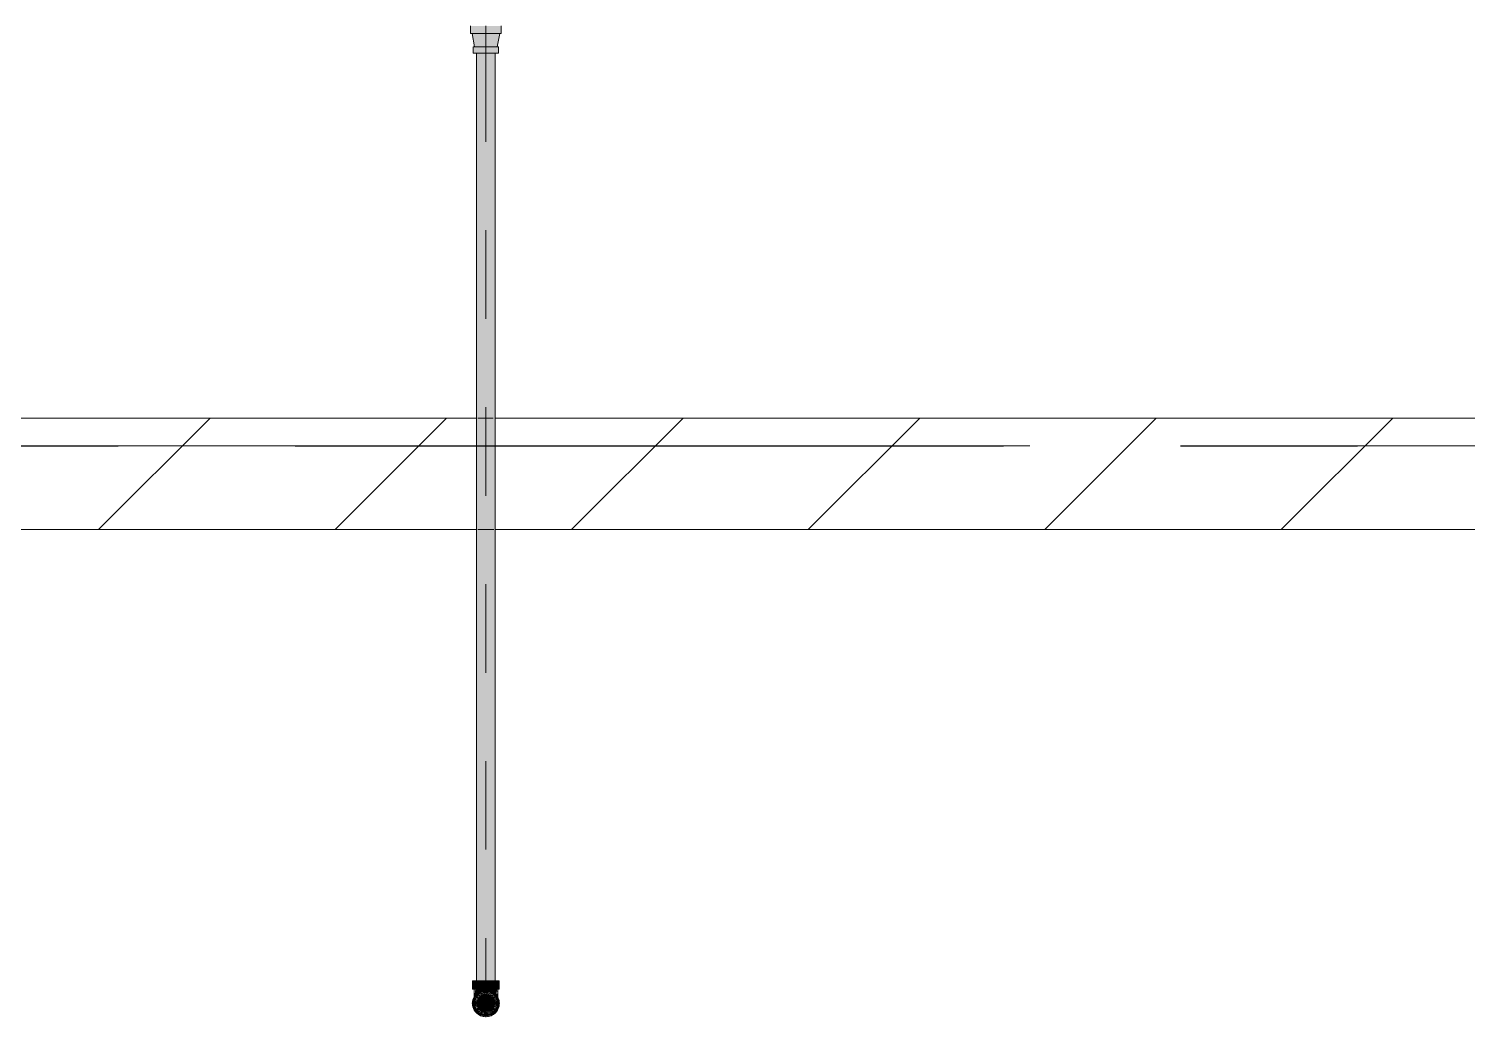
# Model space of a CAD drawing. Header units: millimetres. Extents: x -4000 to 187956, y -58990 to 162485.
# Drawn here: x 80930 to 83510, y 126425 to 128198 of the extents above; entities that cross this region are included whole.
import ezdxf

# ---------------------------------------------------------------- set-up
doc = ezdxf.new("R2010")
doc.units = ezdxf.units.MM
for name, pattern in [('Dash 1_16_', [317.5, 158.75, -158.75]), ('Grid Line', [2222.5, 1270, -317.5, 317.5, -317.5]), ('Grid Line 12_5mm', [2150, 1250, -300, 300, -300])]:
    doc.linetypes.add(name, pattern=pattern)
for name, color, linetype, lineweight in [('A-WALL', 113, 'Continuous', 13), ('A-WALL-PATT', 111, 'Continuous', 13), ('F-SPRN', 3, 'Continuous', 9), ('P-PIPE', 3, 'Continuous', 9), ('P-PIPE-CNTR', 3, 'Continuous', 9), ('S-GRID', 1, 'Continuous', 30)]:
    doc.layers.add(name, color=color, linetype=linetype, lineweight=lineweight)

# ---------------------------------------------------------------- blocks, each defined once
blk = doc.blocks.new('CMF2_NHAXUONG_A_rvt-1-FFS - TANG 1')
at = {"layer": 'A-WALL-PATT', "lineweight": 9}
h = blk.add_hatch(dxfattribs=at)
h.set_pattern_fill('FP_12', color=250, style=0, pattern_type=2)
h.set_pattern_definition([(45, (0, 0), (-212.13203, 212.13203), [])])
h.paths.add_polyline_path([(68581, 127300.1), (97082.8, 127300.1), (97082.8, 127500.1), (67049.8, 127500.1), (67049.8, 127300.1)])
h.paths.add_polyline_path([(43638.6, 127300.1), (63049.8, 127300.1), (63049.8, 127500.1), (43549.8, 127500.1), (43549.8, 127300.1)])
at = {"layer": 'A-WALL', "color": 50, "lineweight": 15}
for p, q in [((81733.5, 127500.1), (79266.5, 127500.1)), ((84233.5, 127500.1), (81766.5, 127500.1)), ((79266.7, 127300.1), (81733.3, 127300.1)), ((81766.7, 127300.1), (84233.3, 127300.1))]:
    blk.add_line(p, q, dxfattribs=at)
at = {"layer": 'A-WALL', "color": 35, "lineweight": 15}
for p, q in [((81733.5, 127500.1), (79266.5, 127500.1)), ((84233.5, 127500.1), (81766.5, 127500.1)), ((79266.7, 127300.1), (81733.3, 127300.1)), ((81766.7, 127300.1), (84233.3, 127300.1))]:
    blk.add_line(p, q, dxfattribs=at)
at = {"layer": 'A-WALL', "color": 14, "lineweight": 15}
for p, q in [((81737.1, 127500.1), (81735.5, 127500.1)), ((81763.4, 127500.1), (81738.2, 127500.1)), ((81735.5, 127300.1), (81764.5, 127300.1))]:
    blk.add_line(p, q, dxfattribs=at)
at = {"layer": 'A-WALL', "color": 15, "lineweight": 15}
for p, q in [((81737.1, 127500.1), (81735.5, 127500.1)), ((81763.4, 127500.1), (81738.2, 127500.1)), ((81735.5, 127300.1), (81764.5, 127300.1))]:
    blk.add_line(p, q, dxfattribs=at)
at = {"layer": 'S-GRID', "linetype": 'Grid Line 12_5mm', "lineweight": 9}
blk.add_line((-824.3, 127450), (183641.1, 127450), dxfattribs=at)
blk = doc.blocks.new('Sprinkler_Up - DN20-V252-FFS - TANG 1')
at = {"layer": 'F-SPRN', "transparency": 33554534}
for points in [[(13.5, 0), (22.2, 0), (18, 13.1), (6.9, 21.2), (-6.9, 21.2), (-18.4, 11.9), (-22.2, 0), (-3.9, 0.7), (-1.7, 2.9), (-1.2, 3.5), (-0.6, 4), (0.6, 4), (1.2, 3.5), (1.7, 2.9), (4.6, 0)], [(0, -21.2), (6.9, -21.2), (18, -13.1), (22.2, 0), (3.9, -0.7), (1.7, -2.9), (1.2, -3.5), (0.6, -4), (-0.6, -4), (-1.2, -3.5), (-1.7, -2.9), (-4.6, 0), (-22.2, 0), (-18, -13.1), (-6.9, -21.2)], [(0, -16.7), (4.3, -16.1), (11.8, -11.8), (16.1, -4.3), (16.1, 4.3), (10.9, 12.5), (8.3, 14.4), (0, 16.7), (-4.3, 16.1), (-11.8, 11.8), (-16.1, 4.3), (-16.1, -4.3), (-11.8, -11.8), (-8.3, -14.4)], [(0, -15.6), (7.8, -13.5), (13.5, -7.8), (15.1, -4), (15.1, 4), (13.5, 7.8), (7.8, 13.5), (0, 15.6), (-9.9, 11.9), (-11, 11), (-15.1, 4), (-15.1, -4), (-11, -11), (-7.8, -13.5)], [(-10.9, -5.5), (-10.9, 5.4), (-14.5, 5.4), (-14.5, -5.5)], [(-7.7, -5.5), (-7.7, 5.4), (-10.9, 5.4), (-10.9, -5.5)], [(0, -5.5), (0, 5.4), (-7.7, 5.4), (-7.7, -5.5)], [(0, 0), (5.7, 0), (2.9, 4.9), (-2.9, 4.9), (-5.7, 0)], [(-2.9, -4.9), (2.9, -4.9), (5.7, 0), (-5.7, 0)], [(0, 0), (4.6, 0), (0, 4.6), (-4.6, 0)], [(0, -4.6), (4.6, 0), (-4.6, 0)], [(0, -2.6), (1.3, 0), (-1.8, 0)], [(-1.3, 0), (1.8, 0), (0, 2.6)], [(7.7, -5.5), (7.7, 5.4), (0, 5.4), (0, -5.5)], [(10.9, -5.5), (10.9, 5.4), (7.7, 5.4), (7.7, -5.5)], [(14.5, -5.5), (14.5, 5.4), (10.9, 5.4), (10.9, -5.5)]]:
    blk.add_hatch(color=1, dxfattribs=at).paths.add_polyline_path(points)
at = {"layer": 'F-SPRN', "color": 1}
for p, q in [((-11.5, 5.4), (-14.5, 5.4)), ((-14.5, 5.4), (-11.3, 5.4)), ((-14.5, 5.4), (-14.5, 3.7)), ((-14.5, 3.3), (-14.5, 0)), ((-11.5, 5.4), (-11.5, 4)), ((-10.9, 1.9), (-10.9, 3.6)), ((-10.8, 5.4), (-8, 5.4)), ((-8.1, 5.4), (-10.8, 5.4)), ((-8.1, 5.4), (-8.1, 2.8)), ((-8.1, 2.5), (-8.1, 0.7)), ((-7.7, 4.8), (-7.7, 2.7)), ((-7.7, 4.8), (-7.7, 2.7)), ((-7.7, 2.1), (-7.7, 0.5)), ((-7.7, 2.1), (-7.7, 0.5)), ((-6.7, 5.4), (-4.7, 5.4)), ((-5.8, 3.8), (-5.8, 2.2)), ((-2.1, 0), (-2.1, 0)), ((-2.1, 0), (-2.1, -0.1)), ((0, 2.1), (-0.1, 2.1)), ((2.1, 0), (2.1, 0.1)), ((2.1, 0), (2.1, 0)), ((4.7, 5.4), (6.5, 5.4)), ((7.7, 5.4), (10.8, 5.4)), ((7.7, 5.2), (7.7, 2.7)), ((7.7, 5.2), (7.7, 2.7)), ((7.7, 2.3), (7.7, 0.5)), ((7.7, 2.3), (7.7, 0.5)), ((10.8, 5.4), (8.1, 5.4)), ((8.1, 5.4), (8.1, 2.8)), ((8.1, 2.5), (8.1, 0.4)), ((10.9, 5.4), (14.5, 5.4)), ((10.9, 3.6), (10.9, 0.2)), ((14.5, 5.4), (11.5, 5.4)), ((11.5, 5.4), (11.5, 4)), ((11.5, 3), (11.5, 0.2)), ((14.5, 5.4), (14.5, -5.5)), ((-14.5, -1.3), (-14.5, -3.7)), ((-11.1, -5.5), (-14.5, -5.5)), ((-14.5, -5.5), (-11.5, -5.5)), ((-10.9, -2.6), (-10.9, -1.3)), ((-10.8, -5.5), (-8.1, -5.5)), ((-7.8, -5.5), (-10.8, -5.5)), ((-8.1, -4.2), (-8.1, -5.5)), ((-7.7, -2.7), (-7.7, -4)), ((-7.7, -2.7), (-7.7, -4)), ((-7, -5.5), (-5.8, -5.5)), ((-4.8, -5.5), (-7, -5.5)), ((-5.8, -2.3), (-5.8, -3.8)), ((-2.1, -0.3), (-2, -0.4)), ((-2, -0.4), (-2, -0.5)), ((-2, -0.5), (-2, -0.6)), ((-2, -0.6), (-2, -0.7)), ((-2, -0.7), (-1.9, -0.7)), ((-1.9, -0.7), (-1.9, -0.8)), ((-1.9, -0.8), (-1.9, -0.9)), ((-1.9, -0.9), (-1.8, -1)), ((-1.8, -1), (-1.8, -1.1)), ((-1.8, -1), (-1.8, -1)), ((-1.8, -1.1), (-1.7, -1.2)), ((-1.7, -1.2), (-1.6, -1.3)), ((-1.7, -1.2), (-1.7, -1.2)), ((-1.6, -1.3), (-1.6, -1.4)), ((-1.6, -1.4), (-1.5, -1.4)), ((-1.5, -1.4), (-1.4, -1.5)), ((-1.4, -1.5), (-1.3, -1.6)), ((-1.4, -1.5), (-1.4, -1.5)), ((-1.3, -1.6), (-1.3, -1.7)), ((-1.3, -1.7), (-1.2, -1.7)), ((-1.2, -1.7), (-1.1, -1.7)), ((-1.1, -1.7), (-1.1, -1.8)), ((-1.1, -1.8), (-1, -1.8)), ((-1, -1.8), (-0.9, -1.9)), ((-0.9, -1.9), (-0.8, -1.9)), ((-0.8, -1.9), (-0.7, -2)), ((-0.8, -1.9), (-0.8, -1.9)), ((-0.7, -2), (-0.6, -2)), ((-0.6, -2), (-0.5, -2)), ((-0.5, -2), (-0.4, -2)), ((-0.4, -2), (-0.3, -2.1)), ((-0.4, -2), (-0.4, -2)), ((-0.3, -2.1), (-0.2, -2.1)), ((-0.2, -2.1), (-0.1, -2.1)), ((-0.1, -2.1), (0, -2.1)), ((0, -2.1), (0.1, -2.1)), ((0.1, -2.1), (0.2, -2.1)), ((0.1, -2.1), (0.1, -2.1)), ((0.2, -2.1), (0.3, -2.1)), ((0.3, -2.1), (0.4, -2)), ((0.4, -2), (0.5, -2)), ((0.5, -2), (0.6, -2)), ((0.6, -2), (0.7, -2)), ((0.6, -2), (0.6, -2)), ((0.7, -2), (0.8, -1.9)), ((0.8, -1.9), (0.9, -1.9)), ((0.9, -1.9), (1, -1.8)), ((0.9, -1.9), (0.9, -1.9)), ((1, -1.8), (1.1, -1.8)), ((1.1, -1.8), (1.2, -1.7)), ((1.2, -1.7), (1.3, -1.6)), ((1.2, -1.7), (1.2, -1.7)), ((1.3, -1.6), (1.4, -1.6)), ((1.4, -1.5), (1.5, -1.5)), ((1.4, -1.6), (1.4, -1.5)), ((1.5, -1.4), (1.6, -1.3)), ((1.5, -1.5), (1.5, -1.4)), ((1.6, -1.3), (1.7, -1.2)), ((1.6, -1.3), (1.6, -1.3)), ((1.7, -1.1), (1.8, -1.1)), ((1.7, -1.2), (1.7, -1.1)), ((1.8, -1), (1.9, -0.9)), ((1.8, -1.1), (1.8, -1)), ((1.9, -0.8), (2, -0.7)), ((1.9, -0.8), (1.9, -0.8)), ((1.9, -0.9), (1.9, -0.8)), ((2, -0.4), (2.1, -0.3)), ((2, -0.5), (2, -0.4)), ((2, -0.5), (2, -0.5)), ((2, -0.6), (2, -0.5)), ((2, -0.7), (2, -0.6)), ((2.1, -0.1), (2.1, 0)), ((2.1, -0.2), (2.1, -0.1)), ((2.1, -0.3), (2.1, -0.2)), ((7, -5.5), (4.8, -5.5)), ((5.8, -2.2), (5.8, -3.8)), ((5.8, -5.5), (7, -5.5)), ((7.7, -0.5), (7.7, -2.3)), ((7.7, -0.5), (7.7, -2.3)), ((7.7, -2.7), (7.7, -5.4)), ((7.7, -2.7), (7.7, -5.4)), ((10.8, -5.5), (7.7, -5.5)), ((8.1, -0.4), (8.1, -2.5)), ((8.1, -2.8), (8.1, -5.5)), ((8.1, -5.5), (10.8, -5.5)), ((10.9, -0.2), (10.9, -3.6)), ((14.5, -5.5), (10.9, -5.5)), ((11.5, -0.2), (11.5, -3)), ((11.5, -4), (11.5, -5.5)), ((11.5, -5.5), (14.5, -5.5))]:
    blk.add_line(p, q, dxfattribs=at)
at = {"layer": 'F-SPRN', "color": 1, "flags": 128}
for points in [[(-0.6, 2), (-0.7, 2), (-0.8, 1.9), (-0.9, 1.9), (-0.9, 1.9), (-1, 1.8), (-1.1, 1.8), (-1.2, 1.7), (-1.2, 1.7), (-1.3, 1.6), (-1.4, 1.6), (-1.4, 1.5), (-1.5, 1.5), (-1.5, 1.4), (-1.6, 1.3), (-1.6, 1.3), (-1.7, 1.2), (-1.7, 1.1), (-1.8, 1.1), (-1.8, 1), (-1.9, 0.9), (-1.9, 0.8), (-1.9, 0.8), (-2, 0.7), (-2, 0.6), (-2, 0.5), (-2, 0.5), (-2, 0.4), (-2.1, 0.3), (-2.1, 0.2), (-2.1, 0.1), (-2.1, 0)], [(-0.5, 2), (-0.6, 2), (-0.6, 2)], [(-0.1, 2.1), (-0.1, 2.1), (-0.2, 2.1), (-0.3, 2.1), (-0.4, 2), (-0.5, 2)], [(2.1, 0.1), (2.1, 0.2), (2.1, 0.2), (2.1, 0.3), (2, 0.4), (2, 0.5), (2, 0.6), (2, 0.7), (1.9, 0.7), (1.9, 0.8), (1.9, 0.9), (1.8, 1), (1.8, 1), (1.8, 1.1), (1.7, 1.2), (1.7, 1.2), (1.6, 1.3), (1.6, 1.4), (1.5, 1.4), (1.4, 1.5), (1.4, 1.5), (1.3, 1.6), (1.3, 1.7), (1.2, 1.7), (1.1, 1.7), (1.1, 1.8), (1, 1.8), (0.9, 1.9), (0.8, 1.9), (0.8, 1.9), (0.7, 2), (0.6, 2), (0.5, 2), (0.4, 2), (0.4, 2), (0.3, 2.1), (0.2, 2.1), (0.1, 2.1), (0, 2.1)], [(-2.1, -0.1), (-2.1, -0.2), (-2.1, -0.2), (-2.1, -0.3)]]:
    blk.add_lwpolyline(points, dxfattribs=at)
at = {"layer": 'F-SPRN', "color": 1}
for radius, start, end in [(22.2, 360, 180), (21.9, 165.6773, 179.2615), (21.9, 146.7912, 164.8151), (21.9, 144, 146.7912), (21.9, 126.6942, 143.2701), (16.7, 167.6802, 180), (16.7, 167.6802, 180), (16.7, 155.3879, 164.9693), (16.7, 155.3879, 164.9693), (15.6, 166.4265, 180), (15.6, 166.4265, 180), (15.6, 150.9409, 165), (15.6, 159.6139, 165), (16.7, 136.7213, 149.931), (16.7, 136.7213, 149.931), (15.6, 150.9409, 156.3845), (15.6, 138.4214, 150), (15.6, 138.4214, 150), (21.9, 108.2621, 125.7507), (16.7, 134.4938, 135), (16.7, 134.4938, 135), (15.6, 129.9005, 135), (15.6, 129.9005, 135), (16.7, 121.4181, 130.5751), (16.7, 121.4181, 130.5751), (15.6, 120.5262, 126.205), (15.6, 120.5262, 126.205), (16.7, 106.5995, 120), (16.7, 106.5995, 120), (15.6, 114.4363, 119.9813), (15.6, 114.4363, 119.9813), (21.9, 99.348, 107.901), (4.63, 155.7832, 180), (4.63, 155.7832, 180), (16.7, 96.4143, 105), (16.7, 96.4143, 105), (4.63, 109.0192, 138.2703), (4.63, 109.0192, 138.2703), (21.9, 90.145, 98.8503), (15.6, 95.5762, 100.6843), (15.6, 95.5762, 100.6843), (2.56, 109.0192, 168.8278), (2.56, 109.0192, 168.8278), (2.04, 109.0192, 180), (16.7, 83.0684, 90), (16.7, 83.0684, 90), (4.63, 17.9592, 90), (4.63, 17.9592, 90), (3.81, 57.0577, 90), (2.56, 14.5599, 90), (2.56, 14.5599, 90), (2.04, 10.4703, 90), (21.9, 72.5583, 89.4624), (15.6, 75.573, 80.5892), (15.6, 75.573, 80.5892), (3.81, 16.1605, 43.8358), (15.6, 67.5614, 74.5481), (15.6, 67.5614, 74.5481), (16.7, 60, 75), (16.7, 60, 75), (15.6, 60.0187, 65.5637), (15.6, 60.0187, 65.5637), (21.9, 54.2493, 71.7379), (15.6, 53.795, 60), (15.6, 53.795, 60), (16.7, 49.4249, 58.5819), (16.7, 49.4249, 58.5819), (15.6, 45, 50.0995), (15.6, 45, 50.0995), (16.7, 45.5062, 48.9777), (16.7, 45.5062, 48.9777), (16.7, 45, 45.5062), (16.7, 45, 45.5062), (15.6, 30, 41.5786), (15.6, 30, 41.5786), (16.7, 30, 43.2787), (16.7, 30, 43.2787), (21.9, 36.7299, 53.3058), (15.6, 23.6155, 29.5646), (15.6, 15, 29.5646), (15.6, 15, 20.3861), (16.7, 15, 24.6121), (16.7, 15, 24.6121), (15.6, 360, 13.6618), (15.6, 0, 13.6618), (16.7, 360, 12.3198), (16.7, 0, 12.3198), (21.9, 33.2088, 36), (21.9, 15.1849, 33.2088), (21.9, 0.7385, 14.3227), (22.2, 180, 360), (21.9, 180.7385, 194.3227), (21.9, 195.1849, 215.2302), (21.9, 216.7299, 233.3058), (16.7, 180, 192.3198), (16.7, 180, 192.3198), (16.7, 195.0307, 204.6121), (16.7, 195.0307, 204.6121), (15.6, 181.9082, 193.6618), (15.6, 181.9082, 193.6618), (15.6, 197.3339, 209.5646), (15.6, 197.3339, 209.5646), (16.7, 210.069, 223.2787), (16.7, 210.069, 223.2787), (15.6, 212.5472, 221.5786), (15.6, 212.5472, 221.5786), (21.9, 234.2493, 251.7379), (16.7, 229.4249, 238.5819), (16.7, 229.4249, 238.5819), (15.6, 233.795, 240), (15.6, 233.795, 240), (16.7, 240, 255), (16.7, 240, 255), (15.6, 240.0187, 254.5481), (15.6, 240.0187, 254.5481), (21.9, 252.5583, 269.4624), (4.63, 197.9592, 0), (4.63, 197.9592, 270), (15.6, 255, 267.64), (15.6, 255, 267.64), (3.81, 196.1605, 360), (2.56, 191.1677, 270), (2.56, 191.1677, 270), (2.04, 190.4703, 270), (16.7, 263.0684, 270), (16.7, 263.0684, 270), (4.63, 270, 360), (2.04, 270, 0), (2.56, 270, 0), (2.56, 270, 360), (21.9, 270.145, 278.8503), (15.6, 275.5762, 280.6843), (15.6, 275.5762, 280.6843), (16.7, 276.4143, 285), (16.7, 276.4143, 285), (21.9, 279.348, 287.901), (16.7, 286.5995, 300), (16.7, 286.5995, 300), (15.6, 294.4363, 299.9813), (15.6, 294.4363, 299.9813), (21.9, 288.2621, 305.7507), (15.6, 300, 313.2078), (15.6, 300, 313.2078), (16.7, 301.4181, 310.5751), (16.7, 301.4181, 310.5751), (15.6, 318.4214, 330), (15.6, 318.4214, 330), (16.7, 316.7213, 330), (16.7, 316.7213, 330), (21.9, 306.6942, 323.2701), (15.6, 330.4354, 345), (15.6, 330.4354, 336.3845), (15.6, 339.6139, 345), (15.6, 346.3382, 360), (15.6, 346.3382, 360), (16.7, 335.3879, 345), (16.7, 335.3879, 345), (16.7, 347.6802, 360), (16.7, 347.6802, 360), (21.9, 324.7698, 344.8151), (21.9, 345.6773, 359.2615)]:
    blk.add_arc((0, 0), radius, start, end, dxfattribs=at)
blk = doc.blocks.new('Steel_Transition_Threaded_HoaPhat - Standard-V253-FFS - TANG 1')
at = {"layer": 'P-PIPE', "lineweight": 13, "transparency": 33554534}
h = blk.add_hatch(color=1, dxfattribs=at)
h.paths.add_polyline_path([(81750, 126427.6), (81755.8, 126428.4), (81761.3, 126430.6), (81765.9, 126434.2), (81769.5, 126438.8), (81771.7, 126444.3), (81772.5, 126450.1), (81771.7, 126455.9), (81769, 126462), (81765.9, 126466), (81760.9, 126469.7), (81755.8, 126471.8), (81750, 126472.6), (81744.2, 126471.8), (81738.8, 126469.6), (81734.1, 126466), (81730.5, 126461.3), (81728.3, 126455.9), (81727.5, 126450.1), (81728.3, 126444.3), (81730.5, 126438.8), (81734.1, 126434.2), (81738.8, 126430.6), (81744.2, 126428.4)])
h.paths.add_polyline_path([(81750, 126430), (81744.8, 126430.7), (81740, 126432.7), (81735.8, 126435.9), (81732.6, 126440), (81730.6, 126444.9), (81729.9, 126450.1), (81730.6, 126455.3), (81734, 126462), (81735.8, 126464.3), (81740, 126467.5), (81744.8, 126469.5), (81750, 126470.2), (81755.2, 126469.5), (81760.9, 126466.9), (81766, 126462), (81767.4, 126460.1), (81769.4, 126455.3), (81770.1, 126450.1), (81769.4, 126444.9), (81767.4, 126440), (81764.2, 126435.9), (81760.1, 126432.7), (81755.2, 126430.7)])
for points in [[(81750, 126430), (81750, 126433.7), (81741.8, 126435.9), (81735.8, 126441.9), (81733.6, 126450.1), (81735.8, 126458.3), (81741.8, 126464.3), (81750, 126466.5), (81750, 126470.2), (81744.8, 126469.5), (81740, 126467.5), (81734, 126462), (81732.6, 126460.1), (81730.6, 126455.3), (81729.9, 126450.1), (81730.6, 126444.9), (81732.6, 126440), (81735.8, 126435.9), (81740, 126432.7), (81744.8, 126430.7)], [(81750, 126431.6), (81754.8, 126432.2), (81759.3, 126434.1), (81763.1, 126437), (81766, 126440.8), (81767.9, 126445.3), (81768.5, 126450.1), (81767.9, 126454.9), (81764, 126462), (81760.9, 126464.9), (81759.3, 126466.1), (81754.8, 126468), (81750, 126468.6), (81745.2, 126468), (81740.8, 126466.1), (81736, 126462), (81734, 126459.3), (81732.1, 126454.9), (81731.5, 126450.1), (81732.1, 126445.3), (81734, 126440.8), (81736.9, 126437), (81740.8, 126434.1), (81745.2, 126432.2)], [(81750, 126430), (81755.2, 126430.7), (81760.1, 126432.7), (81764.2, 126435.9), (81767.4, 126440), (81769.4, 126444.9), (81770.1, 126450.1), (81769.4, 126455.3), (81766, 126462), (81760.9, 126466.9), (81760.1, 126467.5), (81755.2, 126469.5), (81750, 126470.2), (81750, 126466.5), (81758.2, 126464.3), (81764.2, 126458.3), (81766.4, 126450.1), (81764.2, 126441.9), (81758.2, 126435.9), (81750, 126433.7)]]:
    blk.add_hatch(color=1, dxfattribs=at).paths.add_polyline_path(points)
at = {"layer": 'P-PIPE', "color": 20, "lineweight": 13}
for radius, start, end in [(22.5, 90, 270), (22.5, 90, 270), (20.1, 166.0499, 193.9501), (20.1, 150, 162.7449), (18.5, 166.5939, 180), (18.5, 166.5939, 193.4061), (18.5, 157.6232, 165), (18.5, 157.6232, 165), (20.1, 143.4205, 148.1553), (16.4, 168.5467, 178.9063), (18.5, 139.7195, 150), (18.5, 139.7195, 150), (16.4, 158.0319, 163.506), (20.1, 128.8856, 139.8677), (16.4, 143.5463, 150), (18.5, 123.4976, 133.2041), (18.5, 123.4976, 133.2041), (16.4, 133.3918, 135), (20.1, 120, 125.0043), (16.4, 121.0738, 128.0319), (20.1, 109.6859, 120), (18.5, 106.819, 120), (18.5, 106.819, 120), (16.4, 115.1607, 120), (16.4, 107.4657, 111.9681), (20.1, 100.9975, 105), (18.5, 91.4353, 103.2046), (18.5, 91.4353, 103.2046), (16.4, 96.2132, 104.6042), (20.1, 90.5246, 98.5089), (22.5, 270, 90), (22.5, 270, 90), (18.5, 78.0986, 90), (18.5, 78.0986, 90), (20.1, 75.0607, 87.9279), (18.5, 60, 75), (18.5, 60, 75), (16.4, 66.9681, 72.9388), (20.1, 57.0412, 75), (16.4, 50.4733, 56.6389), (16.4, 46.6082, 48.2037), (18.5, 46.7959, 53.6534), (18.5, 46.7959, 53.6534), (16.4, 45, 46.6082), (20.1, 40.1323, 51.1144), (16.4, 30, 38.0319), (18.5, 30, 40.2805), (18.5, 30, 40.2805), (20.1, 31.8447, 36.5795), (16.4, 0, 8.0319), (18.5, 15, 22.3768), (18.5, 15, 22.3768), (20.1, 17.2551, 30), (18.5, 0, 13.4061), (18.5, 346.5939, 13.4061), (20.1, 346.0499, 13.9501), (20.1, 197.2551, 210), (18.5, 180, 193.4061), (18.5, 195, 202.3768), (18.5, 195, 202.3768), (20.1, 211.8447, 231.1144), (16.4, 184.8393, 191.4533), (18.5, 210, 223.5703), (18.5, 210, 223.5703), (16.4, 210.6635, 216.4537), (18.5, 226.7959, 236.5024), (18.5, 226.7959, 236.5024), (20.1, 234.9957, 255), (16.4, 230.4733, 236.6389), (18.5, 240, 255), (18.5, 240, 255), (16.4, 240, 246.5955), (16.4, 250.3629, 255), (20.1, 255.0607, 267.9279), (18.5, 258.0986, 270), (18.5, 258.0986, 270), (16.4, 264.1652, 268.506), (20.1, 270.5246, 278.5089), (18.5, 271.4353, 283.2046), (18.5, 271.4353, 283.2046), (16.4, 276.2132, 283.9063), (20.1, 280.9975, 285), (16.4, 287.4657, 291.9681), (18.5, 286.819, 300), (18.5, 286.819, 300), (16.4, 293.4045, 300), (20.1, 289.6859, 305.0043), (18.5, 303.4976, 313.2041), (18.5, 303.4976, 313.2041), (20.1, 308.8856, 328.1553), (18.5, 316.4297, 330), (18.5, 316.4297, 330), (16.4, 338.0319, 342.8691), (16.4, 353.5463, 0), (18.5, 337.6232, 345), (18.5, 337.6232, 345), (20.1, 330, 342.7449), (18.5, 346.5939, 0)]:
    blk.add_arc((81750, 126450.1), radius, start, end, dxfattribs=at)
blk = doc.blocks.new('Steel_Elbow_Threaded_HoaPhat - Standard-V254-FFS - TANG 1')
at = {"layer": 'P-PIPE', "lineweight": 13, "transparency": 33554534}
for points in [[(81733, 126475.5), (81750, 126475.5), (81750, 126490.6), (81725.9, 126490.6), (81726.7, 126475.5), (81729.1, 126475.5)], [(81774.1, 126475.5), (81773.3, 126490.6), (81750, 126490.6), (81750, 126475.5), (81773.3, 126475.5)], [(81750, 126426), (81756.2, 126426.8), (81762.1, 126429.2), (81767.1, 126433), (81770.9, 126438), (81773.3, 126443.8), (81774.1, 126450.1), (81773.3, 126456.3), (81770.9, 126462.1), (81767.1, 126467.1), (81760.9, 126471.5), (81756.2, 126473.4), (81750, 126474.2), (81743.8, 126473.4), (81737.9, 126471), (81733, 126467.1), (81729, 126462), (81726.7, 126456.3), (81725.9, 126450.1), (81726.7, 126443.8), (81729.1, 126438), (81733, 126433), (81737.9, 126429.2), (81743.8, 126426.8)]]:
    blk.add_hatch(color=1, dxfattribs=at).paths.add_polyline_path(points)
h = blk.add_hatch(color=1, dxfattribs=at)
h.paths.add_polyline_path([(81742.8, 126470), (81740.3, 126470), (81744.1, 126471.9)])
h.paths.add_polyline_path([(81729.8, 126460.2), (81732.1, 126462), (81737.2, 126467.6), (81742.8, 126470), (81750, 126471.2), (81750, 126475.5), (81731.7, 126475.5), (81730.3, 126471.7), (81730.1, 126464.3), (81730, 126462)])
h = blk.add_hatch(color=1, dxfattribs=at)
h.paths.add_polyline_path([(81766.9, 126465.3), (81769.2, 126462), (81768.6, 126464.6)])
h.paths.add_polyline_path([(81770.9, 126458.6), (81770.6, 126467.2), (81769.5, 126466.8), (81769.4, 126470.9), (81770.7, 126471.2), (81769.6, 126475.5), (81750, 126475.5), (81750, 126471.2), (81757.2, 126470), (81755.9, 126471.9), (81763.4, 126467.2), (81767.4, 126463.1), (81766.2, 126468.2), (81769.6, 126462)])
at = {"layer": 'P-PIPE', "color": 20, "lineweight": 13}
for p, q in [((81725.9, 126490.6), (81725.9, 126475.5)), ((81726.7, 126490.6), (81725.9, 126490.6)), ((81750, 126490.6), (81725.9, 126490.6)), ((81733, 126490.6), (81726.7, 126490.6)), ((81737.9, 126490.6), (81733.8, 126490.6)), ((81743.8, 126490.6), (81738.2, 126490.6)), ((81750, 126490.6), (81743.8, 126490.6)), ((81756.2, 126490.6), (81750, 126490.6)), ((81774.1, 126490.6), (81750, 126490.6)), ((81760.9, 126490.6), (81756.2, 126490.6)), ((81766.2, 126490.6), (81762.1, 126490.6)), ((81774.1, 126490.6), (81767.1, 126490.6)), ((81774.1, 126475.5), (81774.1, 126490.6)), ((81725.9, 126475.5), (81726.7, 126475.5)), ((81725.9, 126475.5), (81750, 126475.5)), ((81726.7, 126475.5), (81731.5, 126475.5)), ((81742.8, 126475.5), (81728.9, 126475.5)), ((81728.9, 126461.8), (81728.9, 126462)), ((81728.9, 126460.9), (81728.9, 126461.8)), ((81728.9, 126455.1), (81728.9, 126455.7)), ((81728.9, 126454.5), (81728.9, 126455.1)), ((81728.9, 126454), (81728.9, 126454.5)), ((81728.9, 126452.5), (81728.9, 126453)), ((81728.9, 126452.1), (81728.9, 126452.5)), ((81728.9, 126451.7), (81728.9, 126452.1)), ((81731.5, 126475.5), (81733, 126475.5)), ((81732.8, 126475.5), (81731.7, 126475.5)), ((81736.4, 126475.5), (81733.8, 126475.5)), ((81734, 126475.5), (81737.9, 126475.5)), ((81742.8, 126475.5), (81736.4, 126475.5)), ((81737.9, 126475.5), (81742.7, 126475.5)), ((81750, 126475.5), (81743.7, 126475.5)), ((81750, 126475.5), (81743.7, 126475.5)), ((81743.8, 126475.5), (81750, 126475.5)), ((81750, 126475.5), (81756.2, 126475.5)), ((81750, 126475.5), (81774.1, 126475.5)), ((81756.3, 126475.5), (81750, 126475.5)), ((81756.3, 126475.5), (81750, 126475.5)), ((81760.6, 126475.5), (81757.2, 126475.5)), ((81771.2, 126475.5), (81757.2, 126475.5)), ((81757.3, 126475.5), (81760.5, 126475.5)), ((81760.9, 126475.5), (81762.1, 126475.5)), ((81763.6, 126475.5), (81761, 126475.5)), ((81762.1, 126475.5), (81766, 126475.5)), ((81766.2, 126475.5), (81763.6, 126475.5)), ((81767.1, 126475.5), (81769.7, 126475.5)), ((81768.3, 126475.5), (81767.2, 126475.5)), ((81769.9, 126475.5), (81768.3, 126475.5)), ((81769.7, 126475.5), (81774.1, 126475.5)), ((81771.2, 126462), (81771.2, 126461.2)), ((81771.2, 126462), (81771.2, 126462)), ((81771.2, 126461.2), (81771.2, 126460.3)), ((81771.2, 126458), (81771.2, 126457.3)), ((81771.2, 126455.9), (81771.2, 126455.3)), ((81771.2, 126455.3), (81771.2, 126454.7)), ((81771.2, 126454.7), (81771.2, 126454.1)), ((81771.2, 126453.1), (81771.2, 126452.6)), ((81771.2, 126452.6), (81771.2, 126452.2)), ((81771.2, 126452.2), (81771.2, 126451.8)), ((81728.9, 126451.4), (81728.9, 126451.7)), ((81728.9, 126451.1), (81728.9, 126451.4)), ((81728.9, 126450.4), (81728.9, 126450.6)), ((81728.9, 126450.3), (81728.9, 126450.4)), ((81728.9, 126450.2), (81728.9, 126450.3)), ((81728.9, 126450.1), (81728.9, 126450.2)), ((81728.9, 126450.1), (81728.9, 126450.1)), ((81728.9, 126449.9), (81728.9, 126450.1)), ((81728.9, 126449), (81728.9, 126449.9)), ((81728.9, 126448.2), (81728.9, 126449)), ((81729, 126447.3), (81728.9, 126448.2)), ((81729.2, 126446.5), (81729, 126447.3)), ((81729.3, 126445.7), (81729.2, 126446.5)), ((81729.5, 126444.8), (81729.3, 126445.7)), ((81729.7, 126444), (81729.5, 126444.8)), ((81730, 126443.2), (81729.7, 126444)), ((81730.3, 126442.4), (81730, 126443.2)), ((81731.3, 126440.1), (81731, 126440.9)), ((81731.8, 126439.4), (81731.3, 126440.1)), ((81732.2, 126438.7), (81731.8, 126439.4)), ((81734.3, 126436), (81733.7, 126436.6)), ((81734.8, 126435.4), (81734.3, 126436)), ((81735.4, 126434.8), (81734.8, 126435.4)), ((81736.1, 126434.2), (81735.4, 126434.8)), ((81736.7, 126433.6), (81736.1, 126434.2)), ((81737.4, 126433.1), (81736.7, 126433.6)), ((81738.1, 126432.6), (81737.4, 126433.1)), ((81738.8, 126432.2), (81738.1, 126432.6)), ((81741, 126431), (81740.2, 126431.3)), ((81741.8, 126430.6), (81741, 126431)), ((81742.6, 126430.3), (81741.8, 126430.6)), ((81743.3, 126430), (81742.6, 126430.3)), ((81745.8, 126429.4), (81745, 126429.5)), ((81746.6, 126429.2), (81745.8, 126429.4)), ((81749.2, 126429), (81748.3, 126429)), ((81750, 126428.9), (81749.2, 126429)), ((81750.2, 126428.9), (81750, 126428.9)), ((81751.1, 126429), (81750.2, 126428.9)), ((81751.9, 126429), (81751.1, 126429)), ((81752.8, 126429.1), (81751.9, 126429)), ((81753.6, 126429.2), (81752.8, 126429.1)), ((81754.4, 126429.4), (81753.6, 126429.2)), ((81755.3, 126429.6), (81754.4, 126429.4)), ((81757.7, 126430.4), (81756.9, 126430.1)), ((81758.4, 126430.7), (81757.7, 126430.4)), ((81759.2, 126431.1), (81758.4, 126430.7)), ((81760, 126431.4), (81759.2, 126431.1)), ((81760.7, 126431.8), (81760, 126431.4)), ((81761.4, 126432.3), (81760.7, 126431.8)), ((81762.1, 126432.8), (81761.4, 126432.3)), ((81762.8, 126433.3), (81762.1, 126432.8)), ((81763.5, 126433.8), (81762.8, 126433.3)), ((81764.1, 126434.3), (81763.5, 126433.8)), ((81764.7, 126434.9), (81764.1, 126434.3)), ((81765.3, 126435.5), (81764.7, 126434.9)), ((81765.9, 126436.1), (81765.3, 126435.5)), ((81766.4, 126436.8), (81765.9, 126436.1)), ((81767, 126437.5), (81766.4, 126436.8)), ((81767.5, 126438.1), (81767, 126437.5)), ((81767.9, 126438.9), (81767.5, 126438.1)), ((81769.1, 126441.1), (81768.8, 126440.3)), ((81769.5, 126441.9), (81769.1, 126441.1)), ((81769.8, 126442.6), (81769.5, 126441.9)), ((81770.1, 126443.4), (81769.8, 126442.6)), ((81770.3, 126444.2), (81770.1, 126443.4)), ((81770.5, 126445.1), (81770.3, 126444.2)), ((81770.7, 126445.9), (81770.5, 126445.1)), ((81770.9, 126446.7), (81770.7, 126445.9)), ((81771.2, 126450.1), (81771.1, 126449.2)), ((81771.1, 126449.2), (81771.1, 126448.4)), ((81771.2, 126451.8), (81771.2, 126451.5)), ((81771.2, 126451.5), (81771.2, 126451.2)), ((81771.2, 126451.2), (81771.2, 126450.9)), ((81771.2, 126450.5), (81771.2, 126450.3)), ((81771.2, 126450.3), (81771.2, 126450.2)), ((81771.2, 126450.2), (81771.2, 126450.1)), ((81771.2, 126450.1), (81771.2, 126450.1))]:
    blk.add_line(p, q, dxfattribs=at)
at = {"layer": 'P-PIPE', "color": 20, "lineweight": 13, "flags": 128}
for points in [[(81728.9, 126462), (81728.9, 126462.6), (81728.9, 126463.5), (81728.9, 126464.4), (81728.9, 126465.4), (81728.9, 126466.3), (81728.9, 126467.3), (81728.9, 126468.2), (81728.9, 126469.2), (81728.9, 126470.2), (81728.9, 126471.2), (81728.9, 126472.2), (81728.9, 126473.2), (81728.9, 126474.2), (81728.9, 126475.2), (81728.9, 126475.5)], [(81728.9, 126455.7), (81728.9, 126456.4), (81728.9, 126457.1), (81728.9, 126457.8), (81728.9, 126458.5), (81728.9, 126459.3), (81728.9, 126460.1), (81728.9, 126460.9)], [(81728.9, 126453), (81728.9, 126453.4), (81728.9, 126454)], [(81771.2, 126475.5), (81771.2, 126474.5), (81771.2, 126473.5), (81771.2, 126472.5), (81771.2, 126471.5), (81771.2, 126470.5), (81771.2, 126469.5), (81771.2, 126468.5), (81771.2, 126467.5), (81771.2, 126466.6), (81771.2, 126465.6), (81771.2, 126464.7), (81771.2, 126463.8), (81771.2, 126462.9), (81771.2, 126462)], [(81771.2, 126460.3), (81771.2, 126459.5), (81771.2, 126458.7), (81771.2, 126458)], [(81771.2, 126457.3), (81771.2, 126456.6), (81771.2, 126455.9)], [(81771.2, 126454.1), (81771.2, 126453.6), (81771.2, 126453.1)], [(81728.9, 126450.6), (81728.9, 126450.8), (81728.9, 126451.1)], [(81731, 126440.9), (81730.6, 126441.6), (81730.3, 126442.4)], [(81733.7, 126436.6), (81733.2, 126437.3), (81732.7, 126438), (81732.2, 126438.7)], [(81740.2, 126431.3), (81739.5, 126431.7), (81738.8, 126432.2)], [(81745, 126429.5), (81744.2, 126429.8), (81743.3, 126430)], [(81748.3, 126429), (81747.5, 126429.1), (81746.6, 126429.2)], [(81756.9, 126430.1), (81756.1, 126429.8), (81755.3, 126429.6)], [(81768.8, 126440.3), (81768.4, 126439.6), (81767.9, 126438.9)], [(81771.1, 126448.4), (81771, 126447.6), (81770.9, 126446.7)], [(81771.2, 126450.9), (81771.2, 126450.7), (81771.2, 126450.5)]]:
    blk.add_lwpolyline(points, dxfattribs=at)
at = {"layer": 'P-PIPE', "color": 20, "lineweight": 13}
for radius, start, end in [(24.1, 90, 270), (24.1, 150.4645, 270), (21.1, 172.25, 178.0438), (24.1, 150, 150.4645), (24.1, 90, 150), (21.1, 165.7465, 170), (21.1, 150.0076, 164.9665), (21.1, 130, 141.5854), (21.1, 112.9377, 125.8024), (21.1, 99.9464, 104.9657), (21.1, 90, 98.9621), (24.1, 30, 90), (24.1, 270, 90), (21.1, 75.0343, 90), (24.1, 270, 29.5355), (21.1, 60.7988, 67.6705), (21.1, 54.1976, 58.5527), (21.1, 38.4146, 50), (21.1, 15.0335, 29.9924), (24.1, 29.5355, 30), (21.1, 1.9562, 7.75), (21.1, 181.9711, 187.2923), (21.1, 190, 194.2657), (21.1, 195.0455, 203.6505), (21.1, 205.3748, 209.9974), (21.1, 213.7495, 218.4271), (21.1, 218.9611, 230), (21.1, 234.2198, 247.0686), (21.1, 255.037, 270), (21.1, 271.1041, 276.3537), (21.1, 279.9303, 284.963), (21.1, 292.3235, 303.6981), (21.1, 310, 321.0389), (21.1, 321.5729, 325.795), (21.1, 330.0026, 334.1966), (21.1, 336.3495, 344.9545), (21.1, 345.7343, 350), (21.1, 352.7077, 358.0289)]:
    blk.add_arc((81750, 126450.1), radius, start, end, dxfattribs=at)

msp = doc.modelspace()

# ---------------------------------------------------------------- block references
at = {"lineweight": 5}
msp.add_blockref('CMF2_NHAXUONG_A_rvt-1-FFS - TANG 1', (0, 0), dxfattribs=at)

# ---------------------------------------------------------------- next in the draw order: hatches: boundary and pattern name
at = {"layer": 'P-PIPE', "transparency": 33554534}
for points in [[(81723.6, 128190.2), (81777.4, 128190.2), (81776.4, 128203.5), (81722.7, 128203.5), (81722.7, 128190.2)], [(81767.4, 128166.3), (81770.1, 128166.3), (81773.9, 128190.2), (81725.2, 128190.2), (81730.6, 128166.3), (81764.2, 128166.3)], [(81772.5, 128154.5), (81771.7, 128166.3), (81727.5, 128166.3), (81728.3, 128154.5), (81771.7, 128154.5)], [(81750, 126490.6), (81750, 128154.5), (81733.3, 128154.5), (81733.9, 126490.6), (81745.7, 126490.6)], [(81750, 126490.6), (81766.7, 126490.6), (81766.1, 128154.5), (81750, 128154.5), (81750, 126608)], [(81741.7, 126435.6), (81742.8, 126437.6), (81741.7, 126441.7), (81742.8, 126445.9), (81745.8, 126449), (81757.2, 126454.3), (81758.4, 126458.4), (81757.2, 126462.6), (81755.9, 126464.3), (81750, 126466.8), (81741.7, 126464.6), (81735.5, 126458.4), (81733.3, 126450.1), (81735.5, 126441.7), (81738.2, 126438.3)], [(81750, 126433.4), (81758.4, 126435.6), (81761.8, 126438.3), (81766.1, 126445.8), (81766.1, 126454.4), (81760.9, 126462.6), (81758.4, 126464.6), (81750, 126466.8), (81745.7, 126466.2), (81738.2, 126461.9), (81733.9, 126454.4), (81733.9, 126445.8), (81738.2, 126438.3), (81741.7, 126435.6)]]:
    msp.add_hatch(color=1, dxfattribs=at).paths.add_polyline_path(points)

# ---------------------------------------------------------------- next in the draw order: linework, layer by layer
at = {"layer": 'P-PIPE', "color": 20, "lineweight": 13}
for p, q in [((81722.7, 128203.5), (81722.7, 128190.2)), ((81722.7, 128190.2), (81725, 128190.2)), ((81722.7, 128190.2), (81777.4, 128190.2)), ((81725.2, 128190.2), (81729.9, 128166.3)), ((81726.3, 128190.2), (81730.7, 128190.2)), ((81730.7, 128190.2), (81736.3, 128190.2)), ((81736.3, 128190.2), (81742.9, 128190.2)), ((81743.6, 128190.2), (81750, 128190.2)), ((81750, 128190.2), (81756.4, 128190.2)), ((81757.1, 128190.2), (81763.7, 128190.2)), ((81763.7, 128190.2), (81769.3, 128190.2)), ((81769.3, 128190.2), (81773.7, 128190.2)), ((81770.1, 128166.3), (81774.8, 128190.2)), ((81775, 128190.2), (81777.4, 128190.2)), ((81777.4, 128190.2), (81777.4, 128203.5)), ((81727.5, 128166.3), (81727.5, 128154.5)), ((81772.5, 128166.3), (81727.5, 128166.3)), ((81729.8, 128166.3), (81727.5, 128166.3)), ((81734.1, 128166.3), (81730.6, 128166.3)), ((81738.8, 128166.3), (81734.1, 128166.3)), ((81744.2, 128166.3), (81738.8, 128166.3)), ((81750, 128166.3), (81744.8, 128166.3)), ((81755.2, 128166.3), (81750, 128166.3)), ((81761.3, 128166.3), (81755.8, 128166.3)), ((81765.9, 128166.3), (81761.3, 128166.3)), ((81769.4, 128166.3), (81765.9, 128166.3)), ((81772.5, 128166.3), (81770.2, 128166.3)), ((81772.5, 128154.5), (81772.5, 128166.3)), ((81727.5, 128154.5), (81733.2, 128154.5)), ((81727.5, 128154.5), (81772.5, 128154.5)), ((81733.3, 128154.5), (81733.3, 126490.6)), ((81733.9, 128154.5), (81733.3, 128154.5)), ((81738.2, 128154.5), (81734, 128154.5)), ((81734.1, 128154.5), (81738.1, 128154.5)), ((81761.3, 128154.5), (81738.7, 128154.5)), ((81738.8, 128154.5), (81744.2, 128154.5)), ((81744.2, 128154.5), (81750, 128154.5)), ((81750, 128154.5), (81755.8, 128154.5)), ((81755.8, 128154.5), (81761.3, 128154.5)), ((81766, 128154.5), (81761.8, 128154.5)), ((81761.9, 128154.5), (81765.9, 128154.5)), ((81766.7, 128154.5), (81766.1, 128154.5)), ((81766.7, 126490.6), (81766.7, 128154.5)), ((81766.8, 128154.5), (81772.5, 128154.5)), ((81733.3, 126490.6), (81737.9, 126490.6)), ((81738.2, 126490.6), (81761.8, 126490.6)), ((81762.1, 126490.6), (81766.7, 126490.6))]:
    msp.add_line(p, q, dxfattribs=at)
at = {"layer": 'P-PIPE', "color": 1}
for centre, radius, start, end in [((81750, 126450.1), 16.7, 170.1108, 177.203), ((81750, 126450.1), 16.7, 157.579, 164.2722), ((81750, 126458.4), 8.35, 69.0027, 79.2369), ((81750, 126458.4), 8.35, 316.3183, 330), ((81750, 126458.4), 8.35, 25.3338, 30), ((81750, 126458.4), 8.35, 8.0385, 17.9918), ((81750, 126458.4), 8.35, 352.2824, 1.6717), ((81750, 126450.1), 16.7, 51.8726, 57.203), ((81750, 126450.1), 16.7, 39.3092, 45.2846), ((81750, 126450.1), 16.7, 32.3031, 39.2955), ((81750, 126450.1), 16.7, 23.314, 31.0974), ((81750, 126450.1), 16.7, 16.9375, 22.421), ((81750, 126450.1), 16.7, 4.3093, 9.8892), ((81750, 126450.1), 16.7, 182.797, 189.8892), ((81750, 126450.1), 16.7, 190.2154, 195.2487), ((81750, 126450.1), 16.7, 231.8726, 237.203), ((81750, 126441.7), 8.35, 172.0327, 181.5407), ((81750, 126441.7), 8.35, 199.9004, 209.0413), ((81750, 126441.7), 8.35, 131.0366, 150), ((81750, 126441.7), 8.35, 226.6998, 237.8461), ((81750, 126441.7), 8.35, 115.6806, 125.5287), ((81750, 126441.7), 8.35, 100.6842, 114.0387), ((81750, 126441.7), 8.35, 249.0027, 259.2369), ((81750, 126450.1), 16.7, 264.6626, 273.5288), ((81750, 126441.7), 8.35, 90, 100.6842), ((81750, 126458.4), 8.35, 270, 280.6842), ((81750, 126450.1), 16.7, 308.1274, 313.9683), ((81750, 126450.1), 16.7, 314.7154, 320.6908), ((81750, 126450.1), 16.7, 328.9026, 336.686), ((81750, 126450.1), 16.7, 337.2636, 343.0625)]:
    msp.add_arc(centre, radius, start, end, dxfattribs=at)
at = {"layer": 'P-PIPE-CNTR', "color": 20, "lineweight": 13}
for p, q in [((81750, 128203.5), (81750, 128154.5)), ((81750, 126490.6), (81750, 126475.5)), ((81750, 126475.5), (81750, 126474.1)), ((81750, 126474.1), (81750, 126472.3)), ((81750, 126472.2), (81750, 126470.8)), ((81750, 126469.7), (81750, 126467.9)), ((81750, 126464.4), (81750, 126462.9)), ((81750, 126461.3), (81750, 126459.4)), ((81750, 126458.8), (81750, 126457.5)), ((81750, 126457.5), (81750, 126454.1)), ((81750, 126452.5), (81750, 126451)), ((81750, 126450.7), (81750, 126450.1))]:
    msp.add_line(p, q, dxfattribs=at)
at = {"layer": 'P-PIPE-CNTR', "color": 1, "linetype": 'Dash 1_16_'}
for p, q in [((81750, 128154.5), (81750, 126490.6)), ((81750, 128154.5), (81750, 126490.6)), ((81750, 126472.6), (81750, 126475.1)), ((81750, 126471.2), (81750, 126472.6)), ((81750, 126468.6), (81750, 126470.2)), ((81750, 126463.6), (81750, 126465.2)), ((81750, 126459.8), (81750, 126462)), ((81750, 126455.5), (81750, 126459.1)), ((81750, 126452.6), (81750, 126454.3)), ((81750, 126450.1), (81750, 126452.1)), ((81725, 126450.1), (81727.5, 126450.1)), ((81727.8, 126450.1), (81731.5, 126450.1)), ((81731.5, 126450.1), (81733.3, 126450.1)), ((81736.9, 126450.1), (81740.4, 126450.1)), ((81740.4, 126450.1), (81742.3, 126450.1)), ((81745.4, 126450.1), (81747.6, 126450.1)), ((81748.7, 126450.1), (81750, 126450.1)), ((81750, 126448), (81750, 126450.1)), ((81750, 126450.1), (81751.3, 126450.1)), ((81750, 126445.9), (81750, 126447.5)), ((81750, 126441.1), (81750, 126444.6)), ((81750, 126438.1), (81750, 126440.4)), ((81750, 126435), (81750, 126436.5)), ((81750, 126432.2), (81750, 126433.4)), ((81750, 126430), (81750, 126431.6)), ((81750, 126427.6), (81750, 126428.9)), ((81750, 126425.1), (81750, 126427.6)), ((81751.8, 126450.1), (81754.6, 126450.1)), ((81755.7, 126450.1), (81763.5, 126450.1)), ((81766.4, 126450.1), (81768.5, 126450.1)), ((81768.5, 126450.1), (81772.2, 126450.1)), ((81772.5, 126450.1), (81775, 126450.1))]:
    msp.add_line(p, q, dxfattribs=at)
at = {"layer": 'S-GRID', "linetype": 'Grid Line'}
msp.add_line((-824.3, 127450), (183641.1, 127450), dxfattribs=at)

# ---------------------------------------------------------------- next in the draw order: block references
at = {"layer": 'F-SPRN', "color": 1}
msp.add_blockref('Sprinkler_Up - DN20-V252-FFS - TANG 1', (81750, 126450.1), dxfattribs=at)
at = {"layer": 'P-PIPE', "color": 20, "lineweight": 13}
for name in ['Steel_Elbow_Threaded_HoaPhat - Standard-V254-FFS - TANG 1', 'Steel_Transition_Threaded_HoaPhat - Standard-V253-FFS - TANG 1']:
    msp.add_blockref(name, (0, 0), dxfattribs=at)

doc.saveas('drawing.dxf')
